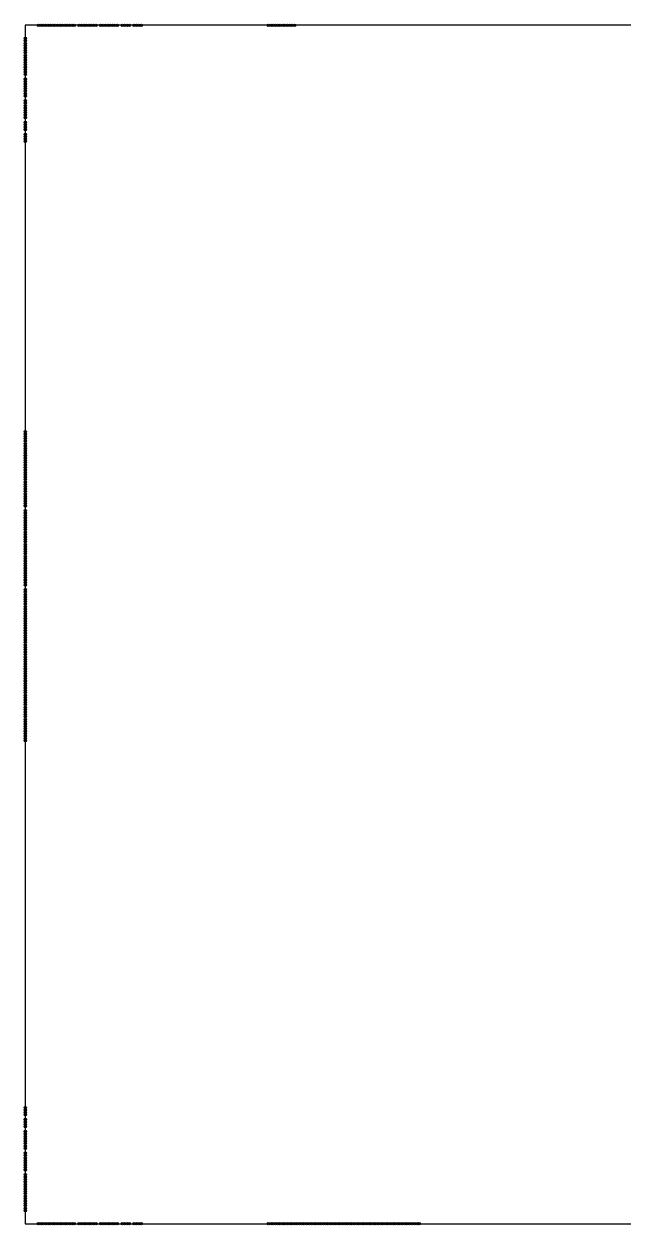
# Model space of a CAD drawing. Header units: metres. Extents: x -2 to 2002, y -2 to 2002.
# Drawn here: x -2 to 1000, y -2 to 2002 of the extents above; entities that cross this region are included whole.
import ezdxf

# ---------------------------------------------------------------- set-up
doc = ezdxf.new("R2010")
doc.units = ezdxf.units.M

# ---------------------------------------------------------------- blocks, each defined once
blk = doc.blocks.new('ee1_end[0]')
blk.add_circle((0, 0), 2)
blk = doc.blocks.new('ee1_end[1]')
blk.add_circle((0, 0), 2)
blk = doc.blocks.new('ee1_end[2]')
blk.add_circle((0, 0), 2)
blk = doc.blocks.new('ee1_end[3]')
blk.add_circle((0, 0), 2)
blk = doc.blocks.new('ee1_end[4]')
blk.add_circle((0, 0), 2)
blk = doc.blocks.new('ee1_end[5]')
blk.add_circle((0, 0), 2)
blk = doc.blocks.new('ee1_end[6]')
blk.add_circle((0, 0), 2)
blk = doc.blocks.new('ee1_end[7]')
blk.add_circle((0, 0), 2)
blk = doc.blocks.new('ee1_end[8]')
blk.add_circle((0, 0), 2)
blk = doc.blocks.new('ee1_end[9]')
blk.add_circle((0, 0), 2)
blk = doc.blocks.new('ee1_end[10]')
blk.add_circle((0, 0), 2)
blk = doc.blocks.new('ee1_end[11]')
blk.add_circle((0, 0), 2)
blk = doc.blocks.new('ee1_end[12]')
blk.add_circle((0, 0), 2)
blk = doc.blocks.new('ee1_end[13]')
blk.add_circle((0, 0), 2)
blk = doc.blocks.new('ee1_end[14]')
blk.add_circle((0, 0), 2)
blk = doc.blocks.new('ee1_end[15]')
blk.add_circle((0, 0), 2)
blk = doc.blocks.new('ee2_end[0]')
blk.add_circle((0, 0), 2)
blk = doc.blocks.new('ee2_end[1]')
blk.add_circle((0, 0), 2)
blk = doc.blocks.new('ee2_end[2]')
blk.add_circle((0, 0), 2)
blk = doc.blocks.new('ee2_end[3]')
blk.add_circle((0, 0), 2)
blk = doc.blocks.new('ee2_end[4]')
blk.add_circle((0, 0), 2)
blk = doc.blocks.new('ee2_end[5]')
blk.add_circle((0, 0), 2)
blk = doc.blocks.new('ee2_end[6]')
blk.add_circle((0, 0), 2)
blk = doc.blocks.new('ee2_end[7]')
blk.add_circle((0, 0), 2)
blk = doc.blocks.new('ee4_end[0]')
blk.add_circle((0, 0), 2)
blk = doc.blocks.new('ee4_end[1]')
blk.add_circle((0, 0), 2)
blk = doc.blocks.new('ee4_end[2]')
blk.add_circle((0, 0), 2)
blk = doc.blocks.new('ee4_end[3]')
blk.add_circle((0, 0), 2)
blk = doc.blocks.new('ee4_end[4]')
blk.add_circle((0, 0), 2)
blk = doc.blocks.new('ee4_end[5]')
blk.add_circle((0, 0), 2)
blk = doc.blocks.new('ee4_end[6]')
blk.add_circle((0, 0), 2)
blk = doc.blocks.new('ee4_end[7]')
blk.add_circle((0, 0), 2)
blk = doc.blocks.new('ee6_end[0]')
blk.add_circle((0, 0), 2)
blk = doc.blocks.new('ee6_end[1]')
blk.add_circle((0, 0), 2)
blk = doc.blocks.new('ee6_end[2]')
blk.add_circle((0, 0), 2)
blk = doc.blocks.new('ee6_end[3]')
blk.add_circle((0, 0), 2)
blk = doc.blocks.new('ee12_end[0]')
blk.add_circle((0, 0), 2)
blk = doc.blocks.new('ee12_end[1]')
blk.add_circle((0, 0), 2)
blk = doc.blocks.new('ee12_end[2]')
blk.add_circle((0, 0), 2)
blk = doc.blocks.new('ee12_end[3]')
blk.add_circle((0, 0), 2)
blk = doc.blocks.new('inp_fin[0]')
blk.add_circle((0, 0), 2)
blk = doc.blocks.new('inp_fin[1]')
blk.add_circle((0, 0), 2)
blk = doc.blocks.new('inp_fin[2]')
blk.add_circle((0, 0), 2)
blk = doc.blocks.new('inp_fin[3]')
blk.add_circle((0, 0), 2)
blk = doc.blocks.new('inp_fin[4]')
blk.add_circle((0, 0), 2)
blk = doc.blocks.new('inp_fin[5]')
blk.add_circle((0, 0), 2)
blk = doc.blocks.new('inp_fin[6]')
blk.add_circle((0, 0), 2)
blk = doc.blocks.new('inp_fin[7]')
blk.add_circle((0, 0), 2)
blk = doc.blocks.new('inp_fin[8]')
blk.add_circle((0, 0), 2)
blk = doc.blocks.new('inp_fin[9]')
blk.add_circle((0, 0), 2)
blk = doc.blocks.new('inp_fin[10]')
blk.add_circle((0, 0), 2)
blk = doc.blocks.new('inp_fin[11]')
blk.add_circle((0, 0), 2)
blk = doc.blocks.new('inp_fin[12]')
blk.add_circle((0, 0), 2)
blk = doc.blocks.new('inp_fin[13]')
blk.add_circle((0, 0), 2)
blk = doc.blocks.new('inp_fin[14]')
blk.add_circle((0, 0), 2)
blk = doc.blocks.new('inp_fin[15]')
blk.add_circle((0, 0), 2)
blk = doc.blocks.new('inp_fin[16]')
blk.add_circle((0, 0), 2)
blk = doc.blocks.new('inp_fin[17]')
blk.add_circle((0, 0), 2)
blk = doc.blocks.new('inp_fin[18]')
blk.add_circle((0, 0), 2)
blk = doc.blocks.new('inp_fin[19]')
blk.add_circle((0, 0), 2)
blk = doc.blocks.new('inp_fin[20]')
blk.add_circle((0, 0), 2)
blk = doc.blocks.new('inp_fin[21]')
blk.add_circle((0, 0), 2)
blk = doc.blocks.new('inp_fin[22]')
blk.add_circle((0, 0), 2)
blk = doc.blocks.new('inp_fin[23]')
blk.add_circle((0, 0), 2)
blk = doc.blocks.new('inp_fin[24]')
blk.add_circle((0, 0), 2)
blk = doc.blocks.new('inp_fin[25]')
blk.add_circle((0, 0), 2)
blk = doc.blocks.new('inp_fin[26]')
blk.add_circle((0, 0), 2)
blk = doc.blocks.new('inp_fin[27]')
blk.add_circle((0, 0), 2)
blk = doc.blocks.new('inp_fin[28]')
blk.add_circle((0, 0), 2)
blk = doc.blocks.new('inp_fin[29]')
blk.add_circle((0, 0), 2)
blk = doc.blocks.new('inp_fin[30]')
blk.add_circle((0, 0), 2)
blk = doc.blocks.new('inp_fin[31]')
blk.add_circle((0, 0), 2)
blk = doc.blocks.new('inp_fin[32]')
blk.add_circle((0, 0), 2)
blk = doc.blocks.new('inp_fin[33]')
blk.add_circle((0, 0), 2)
blk = doc.blocks.new('inp_fin[34]')
blk.add_circle((0, 0), 2)
blk = doc.blocks.new('inp_fin[35]')
blk.add_circle((0, 0), 2)
blk = doc.blocks.new('inp_fin[36]')
blk.add_circle((0, 0), 2)
blk = doc.blocks.new('inp_fin[37]')
blk.add_circle((0, 0), 2)
blk = doc.blocks.new('inp_fin[38]')
blk.add_circle((0, 0), 2)
blk = doc.blocks.new('inp_fin[39]')
blk.add_circle((0, 0), 2)
blk = doc.blocks.new('inp_fin[40]')
blk.add_circle((0, 0), 2)
blk = doc.blocks.new('inp_fin[41]')
blk.add_circle((0, 0), 2)
blk = doc.blocks.new('inp_fin[42]')
blk.add_circle((0, 0), 2)
blk = doc.blocks.new('inp_fin[43]')
blk.add_circle((0, 0), 2)
blk = doc.blocks.new('inp_fin[44]')
blk.add_circle((0, 0), 2)
blk = doc.blocks.new('inp_fin[45]')
blk.add_circle((0, 0), 2)
blk = doc.blocks.new('inp_fin[46]')
blk.add_circle((0, 0), 2)
blk = doc.blocks.new('inp_fin[47]')
blk.add_circle((0, 0), 2)
blk = doc.blocks.new('inp_fin[48]')
blk.add_circle((0, 0), 2)
blk = doc.blocks.new('inp_fin[49]')
blk.add_circle((0, 0), 2)
blk = doc.blocks.new('inp_fin[50]')
blk.add_circle((0, 0), 2)
blk = doc.blocks.new('inp_fin[51]')
blk.add_circle((0, 0), 2)
blk = doc.blocks.new('inp_fin[52]')
blk.add_circle((0, 0), 2)
blk = doc.blocks.new('inp_fin[53]')
blk.add_circle((0, 0), 2)
blk = doc.blocks.new('inp_fin[54]')
blk.add_circle((0, 0), 2)
blk = doc.blocks.new('inp_fin[55]')
blk.add_circle((0, 0), 2)
blk = doc.blocks.new('inp_fin[56]')
blk.add_circle((0, 0), 2)
blk = doc.blocks.new('inp_fin[57]')
blk.add_circle((0, 0), 2)
blk = doc.blocks.new('inp_fin[58]')
blk.add_circle((0, 0), 2)
blk = doc.blocks.new('inp_fin[59]')
blk.add_circle((0, 0), 2)
blk = doc.blocks.new('inp_fin[60]')
blk.add_circle((0, 0), 2)
blk = doc.blocks.new('inp_fin[61]')
blk.add_circle((0, 0), 2)
blk = doc.blocks.new('inp_fin[62]')
blk.add_circle((0, 0), 2)
blk = doc.blocks.new('inp_fin[63]')
blk.add_circle((0, 0), 2)
blk = doc.blocks.new('ww1_beg[0]')
blk.add_circle((0, 0), 2)
blk = doc.blocks.new('ww1_beg[1]')
blk.add_circle((0, 0), 2)
blk = doc.blocks.new('ww1_beg[2]')
blk.add_circle((0, 0), 2)
blk = doc.blocks.new('ww1_beg[3]')
blk.add_circle((0, 0), 2)
blk = doc.blocks.new('ww1_beg[4]')
blk.add_circle((0, 0), 2)
blk = doc.blocks.new('ww1_beg[5]')
blk.add_circle((0, 0), 2)
blk = doc.blocks.new('ww1_beg[6]')
blk.add_circle((0, 0), 2)
blk = doc.blocks.new('ww1_beg[7]')
blk.add_circle((0, 0), 2)
blk = doc.blocks.new('ww1_beg[8]')
blk.add_circle((0, 0), 2)
blk = doc.blocks.new('ww1_beg[9]')
blk.add_circle((0, 0), 2)
blk = doc.blocks.new('ww1_beg[10]')
blk.add_circle((0, 0), 2)
blk = doc.blocks.new('ww1_beg[11]')
blk.add_circle((0, 0), 2)
blk = doc.blocks.new('ww1_beg[12]')
blk.add_circle((0, 0), 2)
blk = doc.blocks.new('ww1_beg[13]')
blk.add_circle((0, 0), 2)
blk = doc.blocks.new('ww1_beg[14]')
blk.add_circle((0, 0), 2)
blk = doc.blocks.new('ww1_beg[15]')
blk.add_circle((0, 0), 2)
blk = doc.blocks.new('ww2_beg[0]')
blk.add_circle((0, 0), 2)
blk = doc.blocks.new('ww2_beg[1]')
blk.add_circle((0, 0), 2)
blk = doc.blocks.new('ww2_beg[2]')
blk.add_circle((0, 0), 2)
blk = doc.blocks.new('ww2_beg[3]')
blk.add_circle((0, 0), 2)
blk = doc.blocks.new('ww2_beg[4]')
blk.add_circle((0, 0), 2)
blk = doc.blocks.new('ww2_beg[5]')
blk.add_circle((0, 0), 2)
blk = doc.blocks.new('ww2_beg[6]')
blk.add_circle((0, 0), 2)
blk = doc.blocks.new('ww2_beg[7]')
blk.add_circle((0, 0), 2)
blk = doc.blocks.new('ww4_beg[0]')
blk.add_circle((0, 0), 2)
blk = doc.blocks.new('ww4_beg[1]')
blk.add_circle((0, 0), 2)
blk = doc.blocks.new('ww4_beg[2]')
blk.add_circle((0, 0), 2)
blk = doc.blocks.new('ww4_beg[3]')
blk.add_circle((0, 0), 2)
blk = doc.blocks.new('ww4_beg[4]')
blk.add_circle((0, 0), 2)
blk = doc.blocks.new('ww4_beg[5]')
blk.add_circle((0, 0), 2)
blk = doc.blocks.new('ww4_beg[6]')
blk.add_circle((0, 0), 2)
blk = doc.blocks.new('ww4_beg[7]')
blk.add_circle((0, 0), 2)
blk = doc.blocks.new('ww6_beg[0]')
blk.add_circle((0, 0), 2)
blk = doc.blocks.new('ww6_beg[1]')
blk.add_circle((0, 0), 2)
blk = doc.blocks.new('ww6_beg[2]')
blk.add_circle((0, 0), 2)
blk = doc.blocks.new('ww6_beg[3]')
blk.add_circle((0, 0), 2)
blk = doc.blocks.new('ww12_beg[0]')
blk.add_circle((0, 0), 2)
blk = doc.blocks.new('ww12_beg[1]')
blk.add_circle((0, 0), 2)
blk = doc.blocks.new('ww12_beg[2]')
blk.add_circle((0, 0), 2)
blk = doc.blocks.new('ww12_beg[3]')
blk.add_circle((0, 0), 2)
blk = doc.blocks.new('glb[0]')
blk.add_circle((0, 0), 2)
blk = doc.blocks.new('glb[1]')
blk.add_circle((0, 0), 2)
blk = doc.blocks.new('glb[2]')
blk.add_circle((0, 0), 2)
blk = doc.blocks.new('glb[3]')
blk.add_circle((0, 0), 2)
blk = doc.blocks.new('glb[4]')
blk.add_circle((0, 0), 2)
blk = doc.blocks.new('glb[5]')
blk.add_circle((0, 0), 2)
blk = doc.blocks.new('glb[6]')
blk.add_circle((0, 0), 2)
blk = doc.blocks.new('glb[7]')
blk.add_circle((0, 0), 2)
blk = doc.blocks.new('glb[8]')
blk.add_circle((0, 0), 2)
blk = doc.blocks.new('glb[9]')
blk.add_circle((0, 0), 2)
blk = doc.blocks.new('glb[10]')
blk.add_circle((0, 0), 2)
blk = doc.blocks.new('glb[11]')
blk.add_circle((0, 0), 2)
blk = doc.blocks.new('nn1_end[0]')
blk.add_circle((0, 0), 2)
blk = doc.blocks.new('nn1_end[1]')
blk.add_circle((0, 0), 2)
blk = doc.blocks.new('nn1_end[2]')
blk.add_circle((0, 0), 2)
blk = doc.blocks.new('nn1_end[3]')
blk.add_circle((0, 0), 2)
blk = doc.blocks.new('nn1_end[4]')
blk.add_circle((0, 0), 2)
blk = doc.blocks.new('nn1_end[5]')
blk.add_circle((0, 0), 2)
blk = doc.blocks.new('nn1_end[6]')
blk.add_circle((0, 0), 2)
blk = doc.blocks.new('nn1_end[7]')
blk.add_circle((0, 0), 2)
blk = doc.blocks.new('nn1_end[8]')
blk.add_circle((0, 0), 2)
blk = doc.blocks.new('nn1_end[9]')
blk.add_circle((0, 0), 2)
blk = doc.blocks.new('nn1_end[10]')
blk.add_circle((0, 0), 2)
blk = doc.blocks.new('nn1_end[11]')
blk.add_circle((0, 0), 2)
blk = doc.blocks.new('nn1_end[12]')
blk.add_circle((0, 0), 2)
blk = doc.blocks.new('nn1_end[13]')
blk.add_circle((0, 0), 2)
blk = doc.blocks.new('nn1_end[14]')
blk.add_circle((0, 0), 2)
blk = doc.blocks.new('nn1_end[15]')
blk.add_circle((0, 0), 2)
blk = doc.blocks.new('nn2_end[0]')
blk.add_circle((0, 0), 2)
blk = doc.blocks.new('nn2_end[1]')
blk.add_circle((0, 0), 2)
blk = doc.blocks.new('nn2_end[2]')
blk.add_circle((0, 0), 2)
blk = doc.blocks.new('nn2_end[3]')
blk.add_circle((0, 0), 2)
blk = doc.blocks.new('nn2_end[4]')
blk.add_circle((0, 0), 2)
blk = doc.blocks.new('nn2_end[5]')
blk.add_circle((0, 0), 2)
blk = doc.blocks.new('nn2_end[6]')
blk.add_circle((0, 0), 2)
blk = doc.blocks.new('nn2_end[7]')
blk.add_circle((0, 0), 2)
blk = doc.blocks.new('nn4_end[0]')
blk.add_circle((0, 0), 2)
blk = doc.blocks.new('nn4_end[1]')
blk.add_circle((0, 0), 2)
blk = doc.blocks.new('nn4_end[2]')
blk.add_circle((0, 0), 2)
blk = doc.blocks.new('nn4_end[3]')
blk.add_circle((0, 0), 2)
blk = doc.blocks.new('nn4_end[4]')
blk.add_circle((0, 0), 2)
blk = doc.blocks.new('nn4_end[5]')
blk.add_circle((0, 0), 2)
blk = doc.blocks.new('nn4_end[6]')
blk.add_circle((0, 0), 2)
blk = doc.blocks.new('nn4_end[7]')
blk.add_circle((0, 0), 2)
blk = doc.blocks.new('nn6_end[0]')
blk.add_circle((0, 0), 2)
blk = doc.blocks.new('nn6_end[1]')
blk.add_circle((0, 0), 2)
blk = doc.blocks.new('nn6_end[2]')
blk.add_circle((0, 0), 2)
blk = doc.blocks.new('nn6_end[3]')
blk.add_circle((0, 0), 2)
blk = doc.blocks.new('nn12_end[0]')
blk.add_circle((0, 0), 2)
blk = doc.blocks.new('nn12_end[1]')
blk.add_circle((0, 0), 2)
blk = doc.blocks.new('nn12_end[2]')
blk.add_circle((0, 0), 2)
blk = doc.blocks.new('nn12_end[3]')
blk.add_circle((0, 0), 2)
blk = doc.blocks.new('swh_short[0]')
blk.add_circle((0, 0), 2)
blk = doc.blocks.new('swh_short[1]')
blk.add_circle((0, 0), 2)
blk = doc.blocks.new('swh_short[2]')
blk.add_circle((0, 0), 2)
blk = doc.blocks.new('swh_short[3]')
blk.add_circle((0, 0), 2)
blk = doc.blocks.new('swh_short[4]')
blk.add_circle((0, 0), 2)
blk = doc.blocks.new('swh_short[5]')
blk.add_circle((0, 0), 2)
blk = doc.blocks.new('swh_short[6]')
blk.add_circle((0, 0), 2)
blk = doc.blocks.new('swh_short[7]')
blk.add_circle((0, 0), 2)
blk = doc.blocks.new('swh_short[8]')
blk.add_circle((0, 0), 2)
blk = doc.blocks.new('swh_short[9]')
blk.add_circle((0, 0), 2)
blk = doc.blocks.new('swh_short[10]')
blk.add_circle((0, 0), 2)
blk = doc.blocks.new('swh_short[11]')
blk.add_circle((0, 0), 2)
blk = doc.blocks.new('swh_short[12]')
blk.add_circle((0, 0), 2)
blk = doc.blocks.new('swh_short[13]')
blk.add_circle((0, 0), 2)
blk = doc.blocks.new('swh_short[14]')
blk.add_circle((0, 0), 2)
blk = doc.blocks.new('swh_short[15]')
blk.add_circle((0, 0), 2)
blk = doc.blocks.new('swh_short[16]')
blk.add_circle((0, 0), 2)
blk = doc.blocks.new('swh_short[17]')
blk.add_circle((0, 0), 2)
blk = doc.blocks.new('swh_short[18]')
blk.add_circle((0, 0), 2)
blk = doc.blocks.new('swh_short[19]')
blk.add_circle((0, 0), 2)
blk = doc.blocks.new('swh_short[20]')
blk.add_circle((0, 0), 2)
blk = doc.blocks.new('swh_short[21]')
blk.add_circle((0, 0), 2)
blk = doc.blocks.new('swh_short[22]')
blk.add_circle((0, 0), 2)
blk = doc.blocks.new('swh_short[23]')
blk.add_circle((0, 0), 2)
blk = doc.blocks.new('swh_short[24]')
blk.add_circle((0, 0), 2)
blk = doc.blocks.new('swh_short[25]')
blk.add_circle((0, 0), 2)
blk = doc.blocks.new('swh_short[26]')
blk.add_circle((0, 0), 2)
blk = doc.blocks.new('swh_short[27]')
blk.add_circle((0, 0), 2)
blk = doc.blocks.new('swh_short[28]')
blk.add_circle((0, 0), 2)
blk = doc.blocks.new('swh_short[29]')
blk.add_circle((0, 0), 2)
blk = doc.blocks.new('swh_short[30]')
blk.add_circle((0, 0), 2)
blk = doc.blocks.new('swh_short[31]')
blk.add_circle((0, 0), 2)
blk = doc.blocks.new('swh_short[32]')
blk.add_circle((0, 0), 2)
blk = doc.blocks.new('swh_short[33]')
blk.add_circle((0, 0), 2)
blk = doc.blocks.new('swh_short[34]')
blk.add_circle((0, 0), 2)
blk = doc.blocks.new('swh_short[35]')
blk.add_circle((0, 0), 2)
blk = doc.blocks.new('swh_short[36]')
blk.add_circle((0, 0), 2)
blk = doc.blocks.new('swh_short[37]')
blk.add_circle((0, 0), 2)
blk = doc.blocks.new('swh_short[38]')
blk.add_circle((0, 0), 2)
blk = doc.blocks.new('swh_short[39]')
blk.add_circle((0, 0), 2)
blk = doc.blocks.new('swh_short[40]')
blk.add_circle((0, 0), 2)
blk = doc.blocks.new('swh_short[41]')
blk.add_circle((0, 0), 2)
blk = doc.blocks.new('swh_short[42]')
blk.add_circle((0, 0), 2)
blk = doc.blocks.new('swh_short[43]')
blk.add_circle((0, 0), 2)
blk = doc.blocks.new('swh_short[44]')
blk.add_circle((0, 0), 2)
blk = doc.blocks.new('swh_short[45]')
blk.add_circle((0, 0), 2)
blk = doc.blocks.new('swh_short[46]')
blk.add_circle((0, 0), 2)
blk = doc.blocks.new('swh_short[47]')
blk.add_circle((0, 0), 2)
blk = doc.blocks.new('swh_short[48]')
blk.add_circle((0, 0), 2)
blk = doc.blocks.new('swh_short[49]')
blk.add_circle((0, 0), 2)
blk = doc.blocks.new('swh_short[50]')
blk.add_circle((0, 0), 2)
blk = doc.blocks.new('swh_short[51]')
blk.add_circle((0, 0), 2)
blk = doc.blocks.new('swh_short[52]')
blk.add_circle((0, 0), 2)
blk = doc.blocks.new('swh_short[53]')
blk.add_circle((0, 0), 2)
blk = doc.blocks.new('swh_short[54]')
blk.add_circle((0, 0), 2)
blk = doc.blocks.new('swh_short[55]')
blk.add_circle((0, 0), 2)
blk = doc.blocks.new('swh_short[56]')
blk.add_circle((0, 0), 2)
blk = doc.blocks.new('swh_short[57]')
blk.add_circle((0, 0), 2)
blk = doc.blocks.new('swh_short[58]')
blk.add_circle((0, 0), 2)
blk = doc.blocks.new('swh_short[59]')
blk.add_circle((0, 0), 2)
blk = doc.blocks.new('swh_short[60]')
blk.add_circle((0, 0), 2)
blk = doc.blocks.new('swh_short[61]')
blk.add_circle((0, 0), 2)
blk = doc.blocks.new('swh_short[62]')
blk.add_circle((0, 0), 2)
blk = doc.blocks.new('swh_short[63]')
blk.add_circle((0, 0), 2)
blk = doc.blocks.new('swh_mid[0]')
blk.add_circle((0, 0), 2)
blk = doc.blocks.new('swh_mid[1]')
blk.add_circle((0, 0), 2)
blk = doc.blocks.new('swh_mid[2]')
blk.add_circle((0, 0), 2)
blk = doc.blocks.new('swh_mid[3]')
blk.add_circle((0, 0), 2)
blk = doc.blocks.new('swh_mid[4]')
blk.add_circle((0, 0), 2)
blk = doc.blocks.new('swh_mid[5]')
blk.add_circle((0, 0), 2)
blk = doc.blocks.new('swh_mid[6]')
blk.add_circle((0, 0), 2)
blk = doc.blocks.new('swh_mid[7]')
blk.add_circle((0, 0), 2)
blk = doc.blocks.new('swh_mid[8]')
blk.add_circle((0, 0), 2)
blk = doc.blocks.new('swh_mid[9]')
blk.add_circle((0, 0), 2)
blk = doc.blocks.new('swh_mid[10]')
blk.add_circle((0, 0), 2)
blk = doc.blocks.new('swh_mid[11]')
blk.add_circle((0, 0), 2)
blk = doc.blocks.new('swh_mid[12]')
blk.add_circle((0, 0), 2)
blk = doc.blocks.new('swh_mid[13]')
blk.add_circle((0, 0), 2)
blk = doc.blocks.new('swh_mid[14]')
blk.add_circle((0, 0), 2)
blk = doc.blocks.new('swh_mid[15]')
blk.add_circle((0, 0), 2)
blk = doc.blocks.new('swh_mid[16]')
blk.add_circle((0, 0), 2)
blk = doc.blocks.new('swh_mid[17]')
blk.add_circle((0, 0), 2)
blk = doc.blocks.new('swh_mid[18]')
blk.add_circle((0, 0), 2)
blk = doc.blocks.new('swh_mid[19]')
blk.add_circle((0, 0), 2)
blk = doc.blocks.new('swh_mid[20]')
blk.add_circle((0, 0), 2)
blk = doc.blocks.new('swh_mid[21]')
blk.add_circle((0, 0), 2)
blk = doc.blocks.new('swh_mid[22]')
blk.add_circle((0, 0), 2)
blk = doc.blocks.new('swh_mid[23]')
blk.add_circle((0, 0), 2)
blk = doc.blocks.new('swh_mid[24]')
blk.add_circle((0, 0), 2)
blk = doc.blocks.new('swh_mid[25]')
blk.add_circle((0, 0), 2)
blk = doc.blocks.new('swh_mid[26]')
blk.add_circle((0, 0), 2)
blk = doc.blocks.new('swh_mid[27]')
blk.add_circle((0, 0), 2)
blk = doc.blocks.new('swh_mid[28]')
blk.add_circle((0, 0), 2)
blk = doc.blocks.new('swh_mid[29]')
blk.add_circle((0, 0), 2)
blk = doc.blocks.new('swh_mid[30]')
blk.add_circle((0, 0), 2)
blk = doc.blocks.new('swh_mid[31]')
blk.add_circle((0, 0), 2)
blk = doc.blocks.new('swh_long[0]')
blk.add_circle((0, 0), 2)
blk = doc.blocks.new('swh_long[1]')
blk.add_circle((0, 0), 2)
blk = doc.blocks.new('swh_long[2]')
blk.add_circle((0, 0), 2)
blk = doc.blocks.new('swh_long[3]')
blk.add_circle((0, 0), 2)
blk = doc.blocks.new('swh_long[4]')
blk.add_circle((0, 0), 2)
blk = doc.blocks.new('swh_long[5]')
blk.add_circle((0, 0), 2)
blk = doc.blocks.new('swh_long[6]')
blk.add_circle((0, 0), 2)
blk = doc.blocks.new('swh_long[7]')
blk.add_circle((0, 0), 2)
blk = doc.blocks.new('swh_long[8]')
blk.add_circle((0, 0), 2)
blk = doc.blocks.new('swh_long[9]')
blk.add_circle((0, 0), 2)
blk = doc.blocks.new('swh_long[10]')
blk.add_circle((0, 0), 2)
blk = doc.blocks.new('swh_long[11]')
blk.add_circle((0, 0), 2)
blk = doc.blocks.new('swh_long[12]')
blk.add_circle((0, 0), 2)
blk = doc.blocks.new('swh_long[13]')
blk.add_circle((0, 0), 2)
blk = doc.blocks.new('swh_long[14]')
blk.add_circle((0, 0), 2)
blk = doc.blocks.new('swh_long[15]')
blk.add_circle((0, 0), 2)
blk = doc.blocks.new('swh_long[16]')
blk.add_circle((0, 0), 2)
blk = doc.blocks.new('swh_long[17]')
blk.add_circle((0, 0), 2)
blk = doc.blocks.new('swh_long[18]')
blk.add_circle((0, 0), 2)
blk = doc.blocks.new('swh_long[19]')
blk.add_circle((0, 0), 2)
blk = doc.blocks.new('swh_long[20]')
blk.add_circle((0, 0), 2)
blk = doc.blocks.new('swh_long[21]')
blk.add_circle((0, 0), 2)
blk = doc.blocks.new('swh_long[22]')
blk.add_circle((0, 0), 2)
blk = doc.blocks.new('swh_long[23]')
blk.add_circle((0, 0), 2)
blk = doc.blocks.new('swh_long[24]')
blk.add_circle((0, 0), 2)
blk = doc.blocks.new('swh_long[25]')
blk.add_circle((0, 0), 2)
blk = doc.blocks.new('swh_long[26]')
blk.add_circle((0, 0), 2)
blk = doc.blocks.new('swh_long[27]')
blk.add_circle((0, 0), 2)
blk = doc.blocks.new('swh_long[28]')
blk.add_circle((0, 0), 2)
blk = doc.blocks.new('swh_long[29]')
blk.add_circle((0, 0), 2)
blk = doc.blocks.new('swh_long[30]')
blk.add_circle((0, 0), 2)
blk = doc.blocks.new('swh_long[31]')
blk.add_circle((0, 0), 2)
blk = doc.blocks.new('nn1_beg[0]')
blk.add_circle((0, 0), 2)
blk = doc.blocks.new('nn1_beg[1]')
blk.add_circle((0, 0), 2)
blk = doc.blocks.new('nn1_beg[2]')
blk.add_circle((0, 0), 2)
blk = doc.blocks.new('nn1_beg[3]')
blk.add_circle((0, 0), 2)
blk = doc.blocks.new('nn1_beg[4]')
blk.add_circle((0, 0), 2)
blk = doc.blocks.new('nn1_beg[5]')
blk.add_circle((0, 0), 2)
blk = doc.blocks.new('nn1_beg[6]')
blk.add_circle((0, 0), 2)
blk = doc.blocks.new('nn1_beg[7]')
blk.add_circle((0, 0), 2)
blk = doc.blocks.new('nn1_beg[8]')
blk.add_circle((0, 0), 2)
blk = doc.blocks.new('nn1_beg[9]')
blk.add_circle((0, 0), 2)
blk = doc.blocks.new('nn1_beg[10]')
blk.add_circle((0, 0), 2)
blk = doc.blocks.new('nn1_beg[11]')
blk.add_circle((0, 0), 2)
blk = doc.blocks.new('nn1_beg[12]')
blk.add_circle((0, 0), 2)
blk = doc.blocks.new('nn1_beg[13]')
blk.add_circle((0, 0), 2)
blk = doc.blocks.new('nn1_beg[14]')
blk.add_circle((0, 0), 2)
blk = doc.blocks.new('nn1_beg[15]')
blk.add_circle((0, 0), 2)
blk = doc.blocks.new('nn2_beg[0]')
blk.add_circle((0, 0), 2)
blk = doc.blocks.new('nn2_beg[1]')
blk.add_circle((0, 0), 2)
blk = doc.blocks.new('nn2_beg[2]')
blk.add_circle((0, 0), 2)
blk = doc.blocks.new('nn2_beg[3]')
blk.add_circle((0, 0), 2)
blk = doc.blocks.new('nn2_beg[4]')
blk.add_circle((0, 0), 2)
blk = doc.blocks.new('nn2_beg[5]')
blk.add_circle((0, 0), 2)
blk = doc.blocks.new('nn2_beg[6]')
blk.add_circle((0, 0), 2)
blk = doc.blocks.new('nn2_beg[7]')
blk.add_circle((0, 0), 2)
blk = doc.blocks.new('nn4_beg[0]')
blk.add_circle((0, 0), 2)
blk = doc.blocks.new('nn4_beg[1]')
blk.add_circle((0, 0), 2)
blk = doc.blocks.new('nn4_beg[2]')
blk.add_circle((0, 0), 2)
blk = doc.blocks.new('nn4_beg[3]')
blk.add_circle((0, 0), 2)
blk = doc.blocks.new('nn4_beg[4]')
blk.add_circle((0, 0), 2)
blk = doc.blocks.new('nn4_beg[5]')
blk.add_circle((0, 0), 2)
blk = doc.blocks.new('nn4_beg[6]')
blk.add_circle((0, 0), 2)
blk = doc.blocks.new('nn4_beg[7]')
blk.add_circle((0, 0), 2)
blk = doc.blocks.new('nn6_beg[0]')
blk.add_circle((0, 0), 2)
blk = doc.blocks.new('nn6_beg[1]')
blk.add_circle((0, 0), 2)
blk = doc.blocks.new('nn6_beg[2]')
blk.add_circle((0, 0), 2)
blk = doc.blocks.new('nn6_beg[3]')
blk.add_circle((0, 0), 2)
blk = doc.blocks.new('nn12_beg[0]')
blk.add_circle((0, 0), 2)
blk = doc.blocks.new('nn12_beg[1]')
blk.add_circle((0, 0), 2)
blk = doc.blocks.new('nn12_beg[2]')
blk.add_circle((0, 0), 2)
blk = doc.blocks.new('nn12_beg[3]')
blk.add_circle((0, 0), 2)
blk = doc.blocks.new('SWH')
for p, q in [((2000, 2000), (0, 2000)), ((0, 2000), (0, 0)), ((0, 0), (2000, 0))]:
    blk.add_line(p, q)
for name, p in [('ww1_beg[0]', (22, 2000)), ('ww1_beg[1]', (26, 2000)), ('ww1_beg[2]', (30, 2000)), ('ww1_beg[3]', (34, 2000)), ('ww1_beg[4]', (38, 2000)), ('ww1_beg[5]', (42, 2000)), ('ww1_beg[6]', (46, 2000)), ('ww1_beg[7]', (50, 2000)), ('ww1_beg[8]', (54, 2000)), ('ww1_beg[9]', (58, 2000)), ('ww1_beg[10]', (62, 2000)), ('ww1_beg[11]', (66, 2000)), ('ww1_beg[12]', (70, 2000)), ('ww1_beg[13]', (74, 2000)), ('ww1_beg[14]', (78, 2000)), ('ww1_beg[15]', (82, 2000)), ('ww2_beg[0]', (90, 2000)), ('ww2_beg[1]', (94, 2000)), ('ww2_beg[2]', (98, 2000)), ('ww2_beg[3]', (102, 2000)), ('ww2_beg[4]', (106, 2000)), ('ww2_beg[5]', (110, 2000)), ('ww2_beg[6]', (114, 2000)), ('ww2_beg[7]', (118, 2000)), ('ww4_beg[0]', (126, 2000)), ('ww4_beg[1]', (130, 2000)), ('ww4_beg[2]', (134, 2000)), ('ww4_beg[3]', (138, 2000)), ('ww4_beg[4]', (142, 2000)), ('ww4_beg[5]', (146, 2000)), ('ww4_beg[6]', (150, 2000)), ('ww4_beg[7]', (154, 2000)), ('ww6_beg[0]', (162, 2000)), ('ww6_beg[1]', (166, 2000)), ('ww6_beg[2]', (170, 2000)), ('ww6_beg[3]', (174, 2000)), ('ww12_beg[0]', (182, 2000)), ('ww12_beg[1]', (186, 2000)), ('ww12_beg[2]', (190, 2000)), ('ww12_beg[3]', (194, 2000)), ('glb[0]', (406, 2000)), ('glb[1]', (410, 2000)), ('glb[2]', (414, 2000)), ('glb[3]', (418, 2000)), ('glb[4]', (422, 2000)), ('glb[5]', (426, 2000)), ('glb[6]', (430, 2000)), ('glb[7]', (434, 2000)), ('glb[8]', (438, 2000)), ('glb[9]', (442, 2000)), ('glb[10]', (446, 2000)), ('glb[11]', (450, 2000)), ('nn1_beg[0]', (0, 1978)), ('nn1_beg[1]', (0, 1974)), ('nn1_beg[2]', (0, 1970)), ('nn1_beg[3]', (0, 1966)), ('nn1_beg[4]', (0, 1962)), ('nn1_beg[5]', (0, 1958)), ('nn1_beg[6]', (0, 1954)), ('nn1_beg[7]', (0, 1950)), ('nn1_beg[8]', (0, 1946)), ('nn1_beg[9]', (0, 1942)), ('nn1_beg[10]', (0, 1938)), ('nn1_beg[11]', (0, 1934)), ('nn1_beg[12]', (0, 1930)), ('nn1_beg[13]', (0, 1926)), ('nn1_beg[14]', (0, 1922)), ('nn1_beg[15]', (0, 1918)), ('nn2_beg[0]', (0, 1910)), ('nn2_beg[1]', (0, 1906)), ('nn2_beg[2]', (0, 1902)), ('nn2_beg[3]', (0, 1898)), ('nn2_beg[4]', (0, 1894)), ('nn2_beg[5]', (0, 1890)), ('nn2_beg[6]', (0, 1886)), ('nn2_beg[7]', (0, 1882)), ('nn4_beg[0]', (0, 1874)), ('nn4_beg[1]', (0, 1870)), ('nn4_beg[2]', (0, 1866)), ('nn4_beg[3]', (0, 1862)), ('nn4_beg[4]', (0, 1858)), ('nn4_beg[5]', (0, 1854)), ('nn4_beg[6]', (0, 1850)), ('nn4_beg[7]', (0, 1846)), ('nn6_beg[0]', (0, 1838)), ('nn6_beg[1]', (0, 1834)), ('nn6_beg[2]', (0, 1830)), ('nn6_beg[3]', (0, 1826)), ('nn12_beg[0]', (0, 1818)), ('nn12_beg[1]', (0, 1814)), ('nn12_beg[2]', (0, 1810)), ('nn12_beg[3]', (0, 1806)), ('swh_long[31]', (0, 1322)), ('swh_long[30]', (0, 1318)), ('swh_long[29]', (0, 1314)), ('swh_long[28]', (0, 1310)), ('swh_long[27]', (0, 1306)), ('swh_long[26]', (0, 1302)), ('swh_long[25]', (0, 1298)), ('swh_long[24]', (0, 1294)), ('swh_long[23]', (0, 1290)), ('swh_long[22]', (0, 1286)), ('swh_long[21]', (0, 1282)), ('swh_long[20]', (0, 1278)), ('swh_long[19]', (0, 1274)), ('swh_long[18]', (0, 1270)), ('swh_long[17]', (0, 1266)), ('swh_long[16]', (0, 1262)), ('swh_long[15]', (0, 1258)), ('swh_long[14]', (0, 1254)), ('swh_long[13]', (0, 1250)), ('swh_long[12]', (0, 1246)), ('swh_long[11]', (0, 1242)), ('swh_long[10]', (0, 1238)), ('swh_long[9]', (0, 1234)), ('swh_long[8]', (0, 1230)), ('swh_long[7]', (0, 1226)), ('swh_long[6]', (0, 1222)), ('swh_long[5]', (0, 1218)), ('swh_long[4]', (0, 1214)), ('swh_long[3]', (0, 1210)), ('swh_long[2]', (0, 1206)), ('swh_long[1]', (0, 1202)), ('swh_long[0]', (0, 1198)), ('swh_mid[31]', (0, 1190)), ('swh_mid[30]', (0, 1186)), ('swh_mid[29]', (0, 1182)), ('swh_mid[28]', (0, 1178)), ('swh_mid[27]', (0, 1174)), ('swh_mid[26]', (0, 1170)), ('swh_mid[25]', (0, 1166)), ('swh_mid[24]', (0, 1162)), ('swh_mid[23]', (0, 1158)), ('swh_mid[22]', (0, 1154)), ('swh_mid[21]', (0, 1150)), ('swh_mid[20]', (0, 1146)), ('swh_mid[19]', (0, 1142)), ('swh_mid[18]', (0, 1138)), ('swh_mid[17]', (0, 1134)), ('swh_mid[16]', (0, 1130)), ('swh_mid[15]', (0, 1126)), ('swh_mid[14]', (0, 1122)), ('swh_mid[13]', (0, 1118)), ('swh_mid[12]', (0, 1114)), ('swh_mid[11]', (0, 1110)), ('swh_mid[10]', (0, 1106)), ('swh_mid[9]', (0, 1102)), ('swh_mid[8]', (0, 1098)), ('swh_mid[7]', (0, 1094)), ('swh_mid[6]', (0, 1090)), ('swh_mid[5]', (0, 1086)), ('swh_mid[4]', (0, 1082)), ('swh_mid[3]', (0, 1078)), ('swh_mid[2]', (0, 1074)), ('swh_mid[1]', (0, 1070)), ('swh_mid[0]', (0, 1066)), ('swh_short[63]', (0, 1058)), ('swh_short[62]', (0, 1054)), ('swh_short[61]', (0, 1050)), ('swh_short[60]', (0, 1046)), ('swh_short[59]', (0, 1042)), ('swh_short[58]', (0, 1038)), ('swh_short[57]', (0, 1034)), ('swh_short[56]', (0, 1030)), ('swh_short[55]', (0, 1026)), ('swh_short[54]', (0, 1022)), ('swh_short[53]', (0, 1018)), ('swh_short[52]', (0, 1014)), ('swh_short[51]', (0, 1010)), ('swh_short[50]', (0, 1006)), ('swh_short[49]', (0, 1002)), ('swh_short[48]', (0, 998)), ('swh_short[47]', (0, 994)), ('swh_short[46]', (0, 990)), ('swh_short[45]', (0, 986)), ('swh_short[44]', (0, 982)), ('swh_short[43]', (0, 978)), ('swh_short[42]', (0, 974)), ('swh_short[41]', (0, 970)), ('swh_short[40]', (0, 966)), ('swh_short[39]', (0, 962)), ('swh_short[38]', (0, 958)), ('swh_short[37]', (0, 954)), ('swh_short[36]', (0, 950)), ('swh_short[35]', (0, 946)), ('swh_short[34]', (0, 942)), ('swh_short[33]', (0, 938)), ('swh_short[32]', (0, 934)), ('swh_short[31]', (0, 930)), ('swh_short[30]', (0, 926)), ('swh_short[29]', (0, 922)), ('swh_short[28]', (0, 918)), ('swh_short[27]', (0, 914)), ('swh_short[26]', (0, 910)), ('swh_short[25]', (0, 906)), ('swh_short[24]', (0, 902)), ('swh_short[23]', (0, 898)), ('swh_short[22]', (0, 894)), ('swh_short[21]', (0, 890)), ('swh_short[20]', (0, 886)), ('swh_short[19]', (0, 882)), ('swh_short[18]', (0, 878)), ('swh_short[17]', (0, 874)), ('swh_short[16]', (0, 870)), ('swh_short[15]', (0, 866)), ('swh_short[14]', (0, 862)), ('swh_short[13]', (0, 858)), ('swh_short[12]', (0, 854)), ('swh_short[11]', (0, 850)), ('swh_short[10]', (0, 846)), ('swh_short[9]', (0, 842)), ('swh_short[8]', (0, 838)), ('swh_short[7]', (0, 834)), ('swh_short[6]', (0, 830)), ('swh_short[5]', (0, 826)), ('swh_short[4]', (0, 822)), ('swh_short[3]', (0, 818)), ('swh_short[2]', (0, 814)), ('swh_short[1]', (0, 810)), ('swh_short[0]', (0, 806)), ('nn12_end[3]', (0, 194)), ('nn12_end[2]', (0, 190)), ('nn12_end[1]', (0, 186)), ('nn12_end[0]', (0, 182)), ('nn6_end[3]', (0, 174)), ('nn6_end[2]', (0, 170)), ('nn6_end[1]', (0, 166)), ('nn6_end[0]', (0, 162)), ('nn4_end[7]', (0, 154)), ('nn4_end[6]', (0, 150)), ('nn4_end[5]', (0, 146)), ('nn4_end[4]', (0, 142)), ('nn4_end[3]', (0, 138)), ('nn4_end[2]', (0, 134)), ('nn4_end[1]', (0, 130)), ('nn4_end[0]', (0, 126)), ('nn2_end[7]', (0, 118)), ('nn2_end[6]', (0, 114)), ('nn2_end[5]', (0, 110)), ('nn2_end[4]', (0, 106)), ('nn2_end[3]', (0, 102)), ('nn2_end[2]', (0, 98)), ('nn2_end[1]', (0, 94)), ('nn2_end[0]', (0, 90)), ('nn1_end[15]', (0, 82)), ('nn1_end[14]', (0, 78)), ('nn1_end[13]', (0, 74)), ('nn1_end[12]', (0, 70)), ('nn1_end[11]', (0, 66)), ('nn1_end[10]', (0, 62)), ('nn1_end[9]', (0, 58)), ('nn1_end[8]', (0, 54)), ('nn1_end[7]', (0, 50)), ('nn1_end[6]', (0, 46)), ('nn1_end[5]', (0, 42)), ('nn1_end[4]', (0, 38)), ('nn1_end[3]', (0, 34)), ('nn1_end[2]', (0, 30)), ('nn1_end[1]', (0, 26)), ('nn1_end[0]', (0, 22)), ('ee1_end[0]', (22, 0)), ('ee1_end[1]', (26, 0)), ('ee1_end[2]', (30, 0)), ('ee1_end[3]', (34, 0)), ('ee1_end[4]', (38, 0)), ('ee1_end[5]', (42, 0)), ('ee1_end[6]', (46, 0)), ('ee1_end[7]', (50, 0)), ('ee1_end[8]', (54, 0)), ('ee1_end[9]', (58, 0)), ('ee1_end[10]', (62, 0)), ('ee1_end[11]', (66, 0)), ('ee1_end[12]', (70, 0)), ('ee1_end[13]', (74, 0)), ('ee1_end[14]', (78, 0)), ('ee1_end[15]', (82, 0)), ('ee2_end[0]', (90, 0)), ('ee2_end[1]', (94, 0)), ('ee2_end[2]', (98, 0)), ('ee2_end[3]', (102, 0)), ('ee2_end[4]', (106, 0)), ('ee2_end[5]', (110, 0)), ('ee2_end[6]', (114, 0)), ('ee2_end[7]', (118, 0)), ('ee4_end[0]', (126, 0)), ('ee4_end[1]', (130, 0)), ('ee4_end[2]', (134, 0)), ('ee4_end[3]', (138, 0)), ('ee4_end[4]', (142, 0)), ('ee4_end[5]', (146, 0)), ('ee4_end[6]', (150, 0)), ('ee4_end[7]', (154, 0)), ('ee6_end[0]', (162, 0)), ('ee6_end[1]', (166, 0)), ('ee6_end[2]', (170, 0)), ('ee6_end[3]', (174, 0)), ('ee12_end[0]', (182, 0)), ('ee12_end[1]', (186, 0)), ('ee12_end[2]', (190, 0)), ('ee12_end[3]', (194, 0)), ('inp_fin[0]', (406, 0)), ('inp_fin[1]', (410, 0)), ('inp_fin[2]', (414, 0)), ('inp_fin[3]', (418, 0)), ('inp_fin[4]', (422, 0)), ('inp_fin[5]', (426, 0)), ('inp_fin[6]', (430, 0)), ('inp_fin[7]', (434, 0)), ('inp_fin[8]', (438, 0)), ('inp_fin[9]', (442, 0)), ('inp_fin[10]', (446, 0)), ('inp_fin[11]', (450, 0)), ('inp_fin[12]', (454, 0)), ('inp_fin[13]', (458, 0)), ('inp_fin[14]', (462, 0)), ('inp_fin[15]', (466, 0)), ('inp_fin[16]', (470, 0)), ('inp_fin[17]', (474, 0)), ('inp_fin[18]', (478, 0)), ('inp_fin[19]', (482, 0)), ('inp_fin[20]', (486, 0)), ('inp_fin[21]', (490, 0)), ('inp_fin[22]', (494, 0)), ('inp_fin[23]', (498, 0)), ('inp_fin[24]', (502, 0)), ('inp_fin[25]', (506, 0)), ('inp_fin[26]', (510, 0)), ('inp_fin[27]', (514, 0)), ('inp_fin[28]', (518, 0)), ('inp_fin[29]', (522, 0)), ('inp_fin[30]', (526, 0)), ('inp_fin[31]', (530, 0)), ('inp_fin[32]', (534, 0)), ('inp_fin[33]', (538, 0)), ('inp_fin[34]', (542, 0)), ('inp_fin[35]', (546, 0)), ('inp_fin[36]', (550, 0)), ('inp_fin[37]', (554, 0)), ('inp_fin[38]', (558, 0)), ('inp_fin[39]', (562, 0)), ('inp_fin[40]', (566, 0)), ('inp_fin[41]', (570, 0)), ('inp_fin[42]', (574, 0)), ('inp_fin[43]', (578, 0)), ('inp_fin[44]', (582, 0)), ('inp_fin[45]', (586, 0)), ('inp_fin[46]', (590, 0)), ('inp_fin[47]', (594, 0)), ('inp_fin[48]', (598, 0)), ('inp_fin[49]', (602, 0)), ('inp_fin[50]', (606, 0)), ('inp_fin[51]', (610, 0)), ('inp_fin[52]', (614, 0)), ('inp_fin[53]', (618, 0)), ('inp_fin[54]', (622, 0)), ('inp_fin[55]', (626, 0)), ('inp_fin[56]', (630, 0)), ('inp_fin[57]', (634, 0)), ('inp_fin[58]', (638, 0)), ('inp_fin[59]', (642, 0)), ('inp_fin[60]', (646, 0)), ('inp_fin[61]', (650, 0)), ('inp_fin[62]', (654, 0)), ('inp_fin[63]', (658, 0))]:
    blk.add_blockref(name, p)

msp = doc.modelspace()

# ---------------------------------------------------------------- block references
msp.add_blockref('SWH', (0, 0))

doc.saveas('drawing.dxf')
